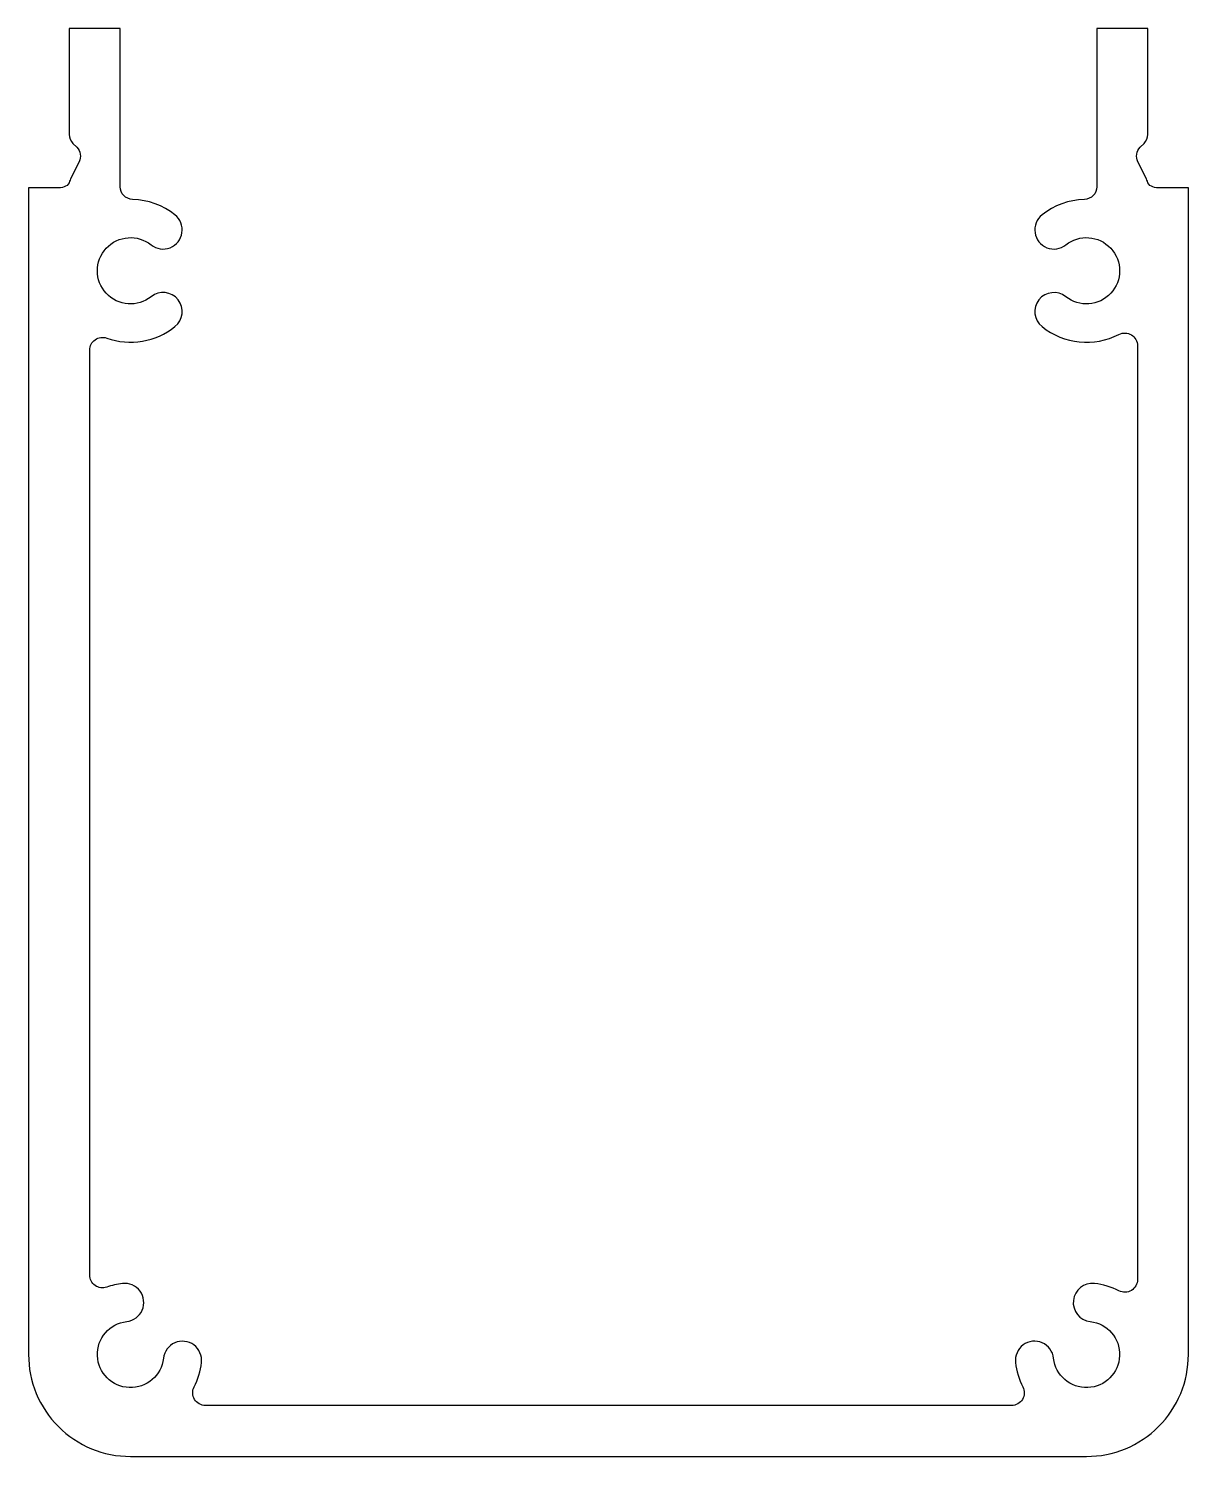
# Model space of a CAD drawing. Extents: x 230.8 to 276.3, y 214.4 to 270.4.
import ezdxf

# ---------------------------------------------------------------- set-up
doc = ezdxf.new("R2010")
doc.units = 0
doc.layers.add('ANA', color=220, linetype='CONTINUOUS')

msp = doc.modelspace()

# ---------------------------------------------------------------- linework, layer by layer
at = {"layer": 'ANA'}
msp.add_lwpolyline([(234.913, 263.663, -0.405699), (234.427, 264.163), (234.427, 270.364), (232.427, 270.364), (232.427, 266.213, 0.198912), (232.574, 265.859), (232.72, 265.714, -0.322823), (232.813, 265.136), (232.48, 264.47, 0.051768), (232.444, 264.373, -0.218496), (232.285, 264.18, -0.113882), (232.022, 264.119), (230.831, 264.119), (230.831, 262.219), (230.831, 218.364, 0.414214), (234.831, 214.364), (258.331, 214.364), (272.331, 214.364, 0.414214), (276.331, 218.364), (276.331, 262.219), (276.331, 264.119), (275.14, 264.119, -0.113882), (274.877, 264.18, -0.218496), (274.719, 264.373, 0.051768), (274.682, 264.47), (274.349, 265.136, -0.322823), (274.443, 265.714), (274.589, 265.859, 0.198912), (274.735, 266.213), (274.735, 270.364), (272.735, 270.364), (272.735, 264.163, -0.405699), (272.25, 263.663, 0.162274), (270.587, 263.055, 1), (271.521, 261.881, -2.075059), (271.521, 259.848, 1), (270.587, 258.674, 0.2942), (273.604, 258.37, -0.560232), (274.331, 257.925), (274.331, 221.304, -0.560232), (273.604, 220.858, 0.09002), (272.646, 221.147, 1), (272.478, 219.656, -2.075059), (271.04, 218.218, 1), (269.549, 218.049, 0.09002), (269.837, 217.092, -0.560232), (269.392, 216.364), (237.771, 216.364, -0.560232), (237.325, 217.092, 0.09002), (237.613, 218.049, 1), (236.123, 218.218, -2.075059), (234.685, 219.656, 1), (234.516, 221.147, 0.056833), (233.898, 221.004, -0.517638), (233.231, 221.476), (233.231, 257.753, -0.517638), (233.898, 258.225, 0.258669), (236.576, 258.674, 1), (235.641, 259.848, -2.075059), (235.641, 261.881, 1), (236.576, 263.055, 0.162274)], format="xyb", close=True, dxfattribs=at)

doc.saveas('drawing.dxf')
